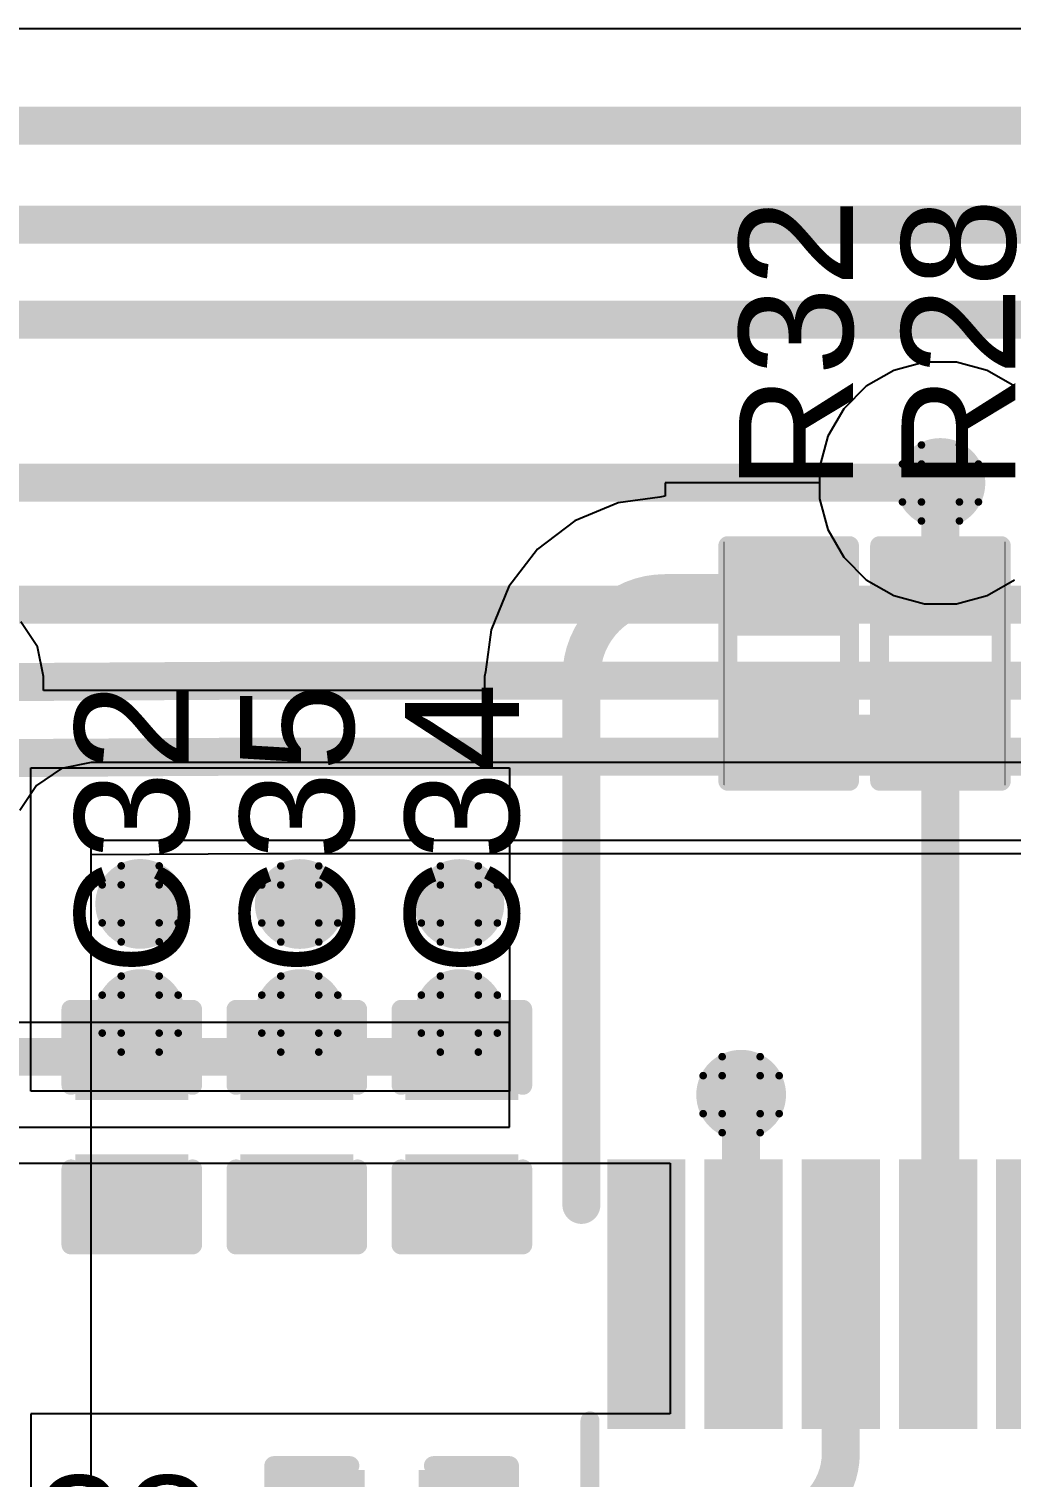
# Model space of a CAD drawing. Header units: inches. Extents: x -5 to 501, y -9 to 81.
# Drawn here: x 96.13 to 102.69, y 28.53 to 38.21 of the extents above; entities that cross this region are included whole.
import ezdxf

# ---------------------------------------------------------------- set-up
doc = ezdxf.new("R2010")
doc.units = ezdxf.units.IN
for name, color, linetype in [('Bottom Layer', 5, 'Continuous'), ('Drill Drawing', 1, 'Continuous'), ('Ground', 16, 'Continuous'), ('Power', 76, 'Continuous'), ('Top Layer', 1, 'Continuous'), ('Top Overlay', 2, 'Continuous'), ('Top Paste', 8, 'Continuous'), ('Top Solder', 216, 'Continuous'), ('Via Holes', 16, 'Continuous')]:
    doc.layers.add(name, color=color, linetype=linetype)
doc.styles.add('Arial', font='', dxfattribs={"height": 0.2})
doc.styles.get('Arial').set_extended_font_data('Arial')

msp = doc.modelspace()

# ---------------------------------------------------------------- hatches: boundary and pattern name
at = {"layer": 'Bottom Layer'}
h = msp.add_hatch(color=5, dxfattribs=at)
edge = h.paths.add_edge_path()
edge.add_arc((102.2223, 35.17899999999999), 0.2999994, 0, 360)
h = msp.add_hatch(color=5, dxfattribs=at)
edge = h.paths.add_edge_path()
edge.add_arc((96.87246563999999, 32.36513974), 0.2999994, 0, 360)
h = msp.add_hatch(color=5, dxfattribs=at)
edge = h.paths.add_edge_path()
edge.add_arc((97.93926818, 32.3644006), 0.2999994, 0, 360)
h = msp.add_hatch(color=5, dxfattribs=at)
edge = h.paths.add_edge_path()
edge.add_arc((99.00606817999999, 32.3644006), 0.2999994, 0, 360)
h = msp.add_hatch(color=5, dxfattribs=at)
edge = h.paths.add_edge_path()
edge.add_arc((96.87246563999999, 31.62853974), 0.2999994, 0, 360)
h = msp.add_hatch(color=5, dxfattribs=at)
edge = h.paths.add_edge_path()
edge.add_arc((97.93926564, 31.62853974), 0.2999994, 0, 360)
h = msp.add_hatch(color=5, dxfattribs=at)
edge = h.paths.add_edge_path()
edge.add_arc((99.00606563999999, 31.62853974), 0.2999994, 0, 360)
h = msp.add_hatch(color=5, dxfattribs=at)
edge = h.paths.add_edge_path()
edge.add_arc((100.89000142, 31.0896), 0.2999994, 0, 360)
at = {"layer": 'Ground'}
h = msp.add_hatch(color=16, dxfattribs=at)
edge = h.paths.add_edge_path()
edge.add_arc((102.2223, 35.17899999999999), 0.2999994, 0, 360)
h = msp.add_hatch(color=16, dxfattribs=at)
edge = h.paths.add_edge_path()
edge.add_arc((96.87246563999999, 32.36513974), 0.2999994, 0, 360)
h = msp.add_hatch(color=16, dxfattribs=at)
edge = h.paths.add_edge_path()
edge.add_arc((97.93926818, 32.3644006), 0.2999994, 0, 360)
h = msp.add_hatch(color=16, dxfattribs=at)
edge = h.paths.add_edge_path()
edge.add_arc((99.00606817999999, 32.3644006), 0.2999994, 0, 360)
h = msp.add_hatch(color=16, dxfattribs=at)
edge = h.paths.add_edge_path()
edge.add_arc((96.87246563999999, 31.62853974), 0.2999994, 0, 360)
h = msp.add_hatch(color=16, dxfattribs=at)
edge = h.paths.add_edge_path()
edge.add_arc((97.93926564, 31.62853974), 0.2999994, 0, 360)
h = msp.add_hatch(color=16, dxfattribs=at)
edge = h.paths.add_edge_path()
edge.add_arc((99.00606563999999, 31.62853974), 0.2999994, 0, 360)
h = msp.add_hatch(color=16, dxfattribs=at)
edge = h.paths.add_edge_path()
edge.add_arc((100.89000142, 31.0896), 0.2999994, 0, 360)
at = {"layer": 'Power'}
h = msp.add_hatch(color=76, dxfattribs=at)
edge = h.paths.add_edge_path()
edge.add_arc((102.2223, 35.17899999999999), 0.2999994, 0, 360)
h = msp.add_hatch(color=76, dxfattribs=at)
edge = h.paths.add_edge_path()
edge.add_arc((96.87246563999999, 32.36513974), 0.2999994, 0, 360)
h = msp.add_hatch(color=76, dxfattribs=at)
edge = h.paths.add_edge_path()
edge.add_arc((97.93926818, 32.3644006), 0.2999994, 0, 360)
h = msp.add_hatch(color=76, dxfattribs=at)
edge = h.paths.add_edge_path()
edge.add_arc((99.00606817999999, 32.3644006), 0.2999994, 0, 360)
h = msp.add_hatch(color=76, dxfattribs=at)
edge = h.paths.add_edge_path()
edge.add_arc((96.87246563999999, 31.62853974), 0.2999994, 0, 360)
h = msp.add_hatch(color=76, dxfattribs=at)
edge = h.paths.add_edge_path()
edge.add_arc((97.93926564, 31.62853974), 0.2999994, 0, 360)
h = msp.add_hatch(color=76, dxfattribs=at)
edge = h.paths.add_edge_path()
edge.add_arc((99.00606563999999, 31.62853974), 0.2999994, 0, 360)
h = msp.add_hatch(color=76, dxfattribs=at)
edge = h.paths.add_edge_path()
edge.add_arc((100.89000142, 31.0896), 0.2999994, 0, 360)
at = {"layer": 'Top Layer'}
h = msp.add_hatch(color=1, dxfattribs=at)
edge = h.paths.add_edge_path()
edge.add_arc((102.2223, 35.17899999999999), 0.2999994, 0, 360)
for points in [[(100.89000142, 34.671), (101.52500142, 34.671), (101.52500142, 34.2138), (100.89000142, 34.2138)], [(102.5398, 34.2138), (101.9048, 34.2138), (101.9048, 34.671), (102.5398, 34.671)], [(100.89000142, 33.7312), (101.52500142, 33.7312), (101.52500142, 33.274), (100.89000142, 33.274)], [(102.5398, 33.274), (101.9048, 33.274), (101.9048, 33.7312), (102.5398, 33.7312)], [(96.49850144, 31.5713999), (97.13350143999999, 31.5713999), (97.13350143999999, 31.1141999), (96.49850144, 31.1141999)], [(97.60210096, 31.5713999), (98.23710095999999, 31.5713999), (98.23710095999999, 31.1141999), (97.60210096, 31.1141999)], [(98.70570047999999, 31.5713999), (99.34070048, 31.5713999), (99.34070048, 31.1141999), (98.70570047999999, 31.1141999)], [(96.49850144, 30.6315999), (97.13350143999999, 30.6315999), (97.13350143999999, 30.1743999), (96.49850144, 30.1743999)], [(97.60210096, 30.6315999), (98.23710095999999, 30.6315999), (98.23710095999999, 30.1743999), (97.60210096, 30.1743999)], [(98.70570047999999, 30.6315999), (99.34070048, 30.6315999), (99.34070048, 30.1743999), (98.70570047999999, 30.1743999)], [(100.09629968, 30.55539863), (100.41629904, 30.55539863), (100.41629904, 28.95539929), (100.09629968, 28.95539929)], [(100.74630092, 30.55539863), (101.06630028, 30.55539863), (101.06630028, 28.95539929), (100.74630092, 28.95539929)], [(101.39629962, 30.55539863), (101.71629898, 30.55539863), (101.71629898, 28.95539929), (101.39629962, 28.95539929)], [(102.04630086, 30.55539863), (102.36630022, 30.55539863), (102.36630022, 28.95539929), (102.04630086, 28.95539929)]]:
    msp.add_hatch(color=1, dxfattribs=at).paths.add_polyline_path(points)
h = msp.add_hatch(color=1, dxfattribs=at)
edge = h.paths.add_edge_path()
edge.add_arc((96.87246563999999, 32.36513974), 0.2999994, 0, 360)
h = msp.add_hatch(color=1, dxfattribs=at)
edge = h.paths.add_edge_path()
edge.add_arc((97.93926818, 32.3644006), 0.2999994, 0, 360)
h = msp.add_hatch(color=1, dxfattribs=at)
edge = h.paths.add_edge_path()
edge.add_arc((99.00606817999999, 32.3644006), 0.2999994, 0, 360)
h = msp.add_hatch(color=1, dxfattribs=at)
edge = h.paths.add_edge_path()
edge.add_arc((96.87246563999999, 31.62853974), 0.2999994, 0, 360)
h = msp.add_hatch(color=1, dxfattribs=at)
edge = h.paths.add_edge_path()
edge.add_arc((97.93926564, 31.62853974), 0.2999994, 0, 360)
h = msp.add_hatch(color=1, dxfattribs=at)
edge = h.paths.add_edge_path()
edge.add_arc((99.00606563999999, 31.62853974), 0.2999994, 0, 360)
h = msp.add_hatch(color=1, dxfattribs=at)
edge = h.paths.add_edge_path()
edge.add_arc((100.89000142, 31.0896), 0.2999994, 0, 360)
at = {"layer": 'Top Paste'}
for points in [[(100.89000142, 34.671), (101.52500142, 34.671), (101.52500142, 34.2138), (100.89000142, 34.2138)], [(102.5398, 34.2138), (101.9048, 34.2138), (101.9048, 34.671), (102.5398, 34.671)], [(100.89000142, 33.7312), (101.52500142, 33.7312), (101.52500142, 33.274), (100.89000142, 33.274)], [(102.5398, 33.274), (101.9048, 33.274), (101.9048, 33.7312), (102.5398, 33.7312)], [(96.49850144, 31.5713999), (97.13350143999999, 31.5713999), (97.13350143999999, 31.1141999), (96.49850144, 31.1141999)], [(97.60210096, 31.5713999), (98.23710095999999, 31.5713999), (98.23710095999999, 31.1141999), (97.60210096, 31.1141999)], [(98.70570047999999, 31.5713999), (99.34070048, 31.5713999), (99.34070048, 31.1141999), (98.70570047999999, 31.1141999)], [(96.49850144, 30.6315999), (97.13350143999999, 30.6315999), (97.13350143999999, 30.1743999), (96.49850144, 30.1743999)], [(97.60210096, 30.6315999), (98.23710095999999, 30.6315999), (98.23710095999999, 30.1743999), (97.60210096, 30.1743999)], [(98.70570047999999, 30.6315999), (99.34070048, 30.6315999), (99.34070048, 30.1743999), (98.70570047999999, 30.1743999)], [(100.09629968, 30.55539863), (100.41629904, 30.55539863), (100.41629904, 28.95539929), (100.09629968, 28.95539929)], [(100.74630092, 30.55539863), (101.06630028, 30.55539863), (101.06630028, 28.95539929), (100.74630092, 28.95539929)], [(101.39629962, 30.55539863), (101.71629898, 30.55539863), (101.71629898, 28.95539929), (101.39629962, 28.95539929)], [(102.04630086, 30.55539863), (102.36630022, 30.55539863), (102.36630022, 28.95539929), (102.04630086, 28.95539929)]]:
    msp.add_hatch(color=8, dxfattribs=at).paths.add_polyline_path(points)
at = {"layer": 'Top Solder'}
for points in [[(100.83500026, 34.72600116), (101.58000258, 34.72600116), (101.58000258, 34.15879884), (100.83500026, 34.15879884)], [(102.59480116, 34.15879884), (101.84979884, 34.15879884), (101.84979884, 34.72600116), (102.59480116, 34.72600116)], [(100.83500026, 33.78620116), (101.58000258, 33.78620116), (101.58000258, 33.21899884), (100.83500026, 33.21899884)], [(102.59480116, 33.21899884), (101.84979884, 33.21899884), (101.84979884, 33.78620116), (102.59480116, 33.78620116)], [(96.43850155999999, 31.63139978), (97.19350132, 31.63139978), (97.19350132, 31.05420002), (96.43850155999999, 31.05420002)], [(97.54210108, 31.63139978), (98.29710083999998, 31.63139978), (98.29710083999998, 31.05420002), (97.54210108, 31.05420002)], [(98.6457006, 31.63139978), (99.40070036, 31.63139978), (99.40070036, 31.05420002), (98.6457006, 31.05420002)], [(96.43850155999999, 30.69159978), (97.19350132, 30.69159978), (97.19350132, 30.11440001999999), (96.43850155999999, 30.11440001999999)], [(97.54210108, 30.69159978), (98.29710083999998, 30.69159978), (98.29710083999998, 30.11440001999999), (97.54210108, 30.11440001999999)], [(98.6457006, 30.69159978), (99.40070036, 30.69159978), (99.40070036, 30.11440001999999), (98.6457006, 30.11440001999999)], [(99.99469968, 30.65699863), (100.51789904, 30.65699863), (100.51789904, 28.85379929), (99.99469968, 28.85379929)], [(100.64470092, 30.65699863), (101.16790028, 30.65699863), (101.16790028, 28.85379929), (100.64470092, 28.85379929)], [(101.29469962, 30.65699863), (101.81789898, 30.65699863), (101.81789898, 28.85379929), (101.29469962, 28.85379929)], [(101.94470086, 30.65699863), (102.46790022, 30.65699863), (102.46790022, 28.85379929), (101.94470086, 28.85379929)], [(102.59469956, 30.65699863), (103.11789892, 30.65699863), (103.11789892, 28.85379929), (102.59469956, 28.85379929)], [(97.79480059999999, 27.82607084), (97.79480059999999, 28.5810706), (98.37200035999999, 28.5810706), (98.37200035999999, 27.82607084)], [(98.7346006, 27.82607084), (98.7346006, 28.5810706), (99.31180036, 28.5810706), (99.31180036, 27.82607084)]]:
    msp.add_hatch(color=216, dxfattribs=at).paths.add_polyline_path(points)
at = {"layer": 'Via Holes'}
h = msp.add_hatch(color=7, dxfattribs=at)
edge = h.paths.add_edge_path()
edge.add_arc((102.2223, 35.17899999999999), 0.1499997, 0, 360)
h = msp.add_hatch(color=7, dxfattribs=at)
edge = h.paths.add_edge_path()
edge.add_arc((96.87246563999999, 32.36513974), 0.1499997, 0, 360)
h = msp.add_hatch(color=7, dxfattribs=at)
edge = h.paths.add_edge_path()
edge.add_arc((97.93926818, 32.3644006), 0.1499997, 0, 360)
h = msp.add_hatch(color=7, dxfattribs=at)
edge = h.paths.add_edge_path()
edge.add_arc((99.00606817999999, 32.3644006), 0.1499997, 0, 360)
h = msp.add_hatch(color=7, dxfattribs=at)
edge = h.paths.add_edge_path()
edge.add_arc((96.87246563999999, 31.62853974), 0.1499997, 0, 360)
h = msp.add_hatch(color=7, dxfattribs=at)
edge = h.paths.add_edge_path()
edge.add_arc((97.93926564, 31.62853974), 0.1499997, 0, 360)
h = msp.add_hatch(color=7, dxfattribs=at)
edge = h.paths.add_edge_path()
edge.add_arc((99.00606563999999, 31.62853974), 0.1499997, 0, 360)
h = msp.add_hatch(color=7, dxfattribs=at)
edge = h.paths.add_edge_path()
edge.add_arc((100.89000142, 31.0896), 0.1499997, 0, 360)

# ---------------------------------------------------------------- linework, layer by layer
at = {"layer": 'Bottom Layer'}
for p, q in [((105.70280358, 38.21404092), (73.18810355999999, 38.21404092)), ((96.5454, 32.69568518), (97.71610378, 32.70275908)), ((96.5454, 23.6353223), (96.5454, 32.69568518)), ((97.71610378, 32.70275908), (103.84989644, 32.70275908))]:
    msp.add_line(p, q, dxfattribs=at)
at = {"layer": 'Bottom Layer', "const_width": 0.254}
for points in [[(73.18810355999999, 37.5666), (106.1974, 37.5666)], [(73.67070355999999, 36.9062), (104.51698934, 36.9062)], [(73.8739061, 36.27119999999999), (103.12239218, 36.27119999999999)], [(74.16569622, 35.18088213999999), (102.18142632, 35.18088213999999)], [(102.22220602, 35.17910668), (102.22220856, 35.17910668)], [(102.22220856, 35.17910414), (102.22220856, 35.17910668)], [(91.82713156, 34.3662), (103.03876776, 34.3662)], [(93.9212244, 33.8352892), (97.71072914, 33.85818983999999)], [(97.71379999999999, 33.8582), (103.84989644, 33.8582)], [(94.62311021999999, 33.33152084), (97.71219218, 33.3501873)], [(97.71219218, 33.3501873), (97.71219218, 33.35018984)], [(97.7143207, 33.35019999999999), (103.84989644, 33.35019999999999)]]:
    msp.add_lwpolyline(points, dxfattribs=at)
at = {"layer": 'Bottom Layer', "const_width": 0.127}
for points in [[(102.11792632, 35.18088213999999, 1), (102.24492632, 35.18088213999999, 1)], [(102.11792632, 35.18088213999999, 1), (102.24492632, 35.18088213999999, 1)], [(102.15870602, 35.17910922, 1), (102.28570602, 35.17910922, 1)], [(102.15870602, 35.17910668, 1), (102.28570602, 35.17910668, 1)], [(102.15870856, 35.17910668, 1), (102.28570856, 35.17910668, 1)], [(102.15870856, 35.17910668, 1), (102.28570856, 35.17910668, 1)], [(102.15870856, 35.17910414, 1), (102.28570856, 35.17910414, 1)], [(97.64722914, 33.85818983999999, 1), (97.77422914, 33.85818983999999, 1)], [(97.64722914, 33.85818983999999, 1), (97.77422914, 33.85818983999999, 1)], [(97.6503, 33.8582, 1), (97.7773, 33.8582, 1)], [(97.6503, 33.8582, 1), (97.7773, 33.8582, 1)], [(97.64869218, 33.35018984, 1), (97.77569218, 33.35018984, 1)], [(97.64869218, 33.35018984, 1), (97.77569218, 33.35018984, 1)], [(97.64869218, 33.3501873, 1), (97.77569218, 33.3501873, 1)], [(97.64869218, 33.3501873, 1), (97.77569218, 33.3501873, 1)], [(97.65082069999998, 33.35019999999999, 1), (97.77782069999999, 33.35019999999999, 1)], [(97.65082069999998, 33.35019999999999, 1), (97.77782069999999, 33.35019999999999, 1)]]:
    msp.add_lwpolyline(points, format="xyb", close=True, dxfattribs=at)
at = {"layer": 'Bottom Layer', "const_width": 0.254}
for points in [[(102.18142632, 35.18088213999999, -0.0217268103871709), (102.22220602, 35.17910922)], [(97.71072914, 33.85818983999999, -0.0015112629673894), (97.71379999999999, 33.8582)], [(97.7143207, 33.35019999999999, -0.0010475082741665), (97.71219218, 33.35018984)]]:
    msp.add_lwpolyline(points, format="xyb", dxfattribs=at)
at = {"layer": 'Drill Drawing', "const_width": 0.0508}
for points in [[(102.0953, 35.306), (102.0953, 35.433)], [(102.0953, 35.433), (102.3493, 35.433)], [(102.3493, 35.306), (102.3493, 35.433)], [(101.9683, 35.05199999999999), (101.9683, 35.306)], [(101.9683, 35.306), (102.0953, 35.306)], [(102.3493, 35.306), (102.4763, 35.306)], [(102.4763, 35.05199999999999), (102.4763, 35.306)], [(101.9683, 35.05199999999999), (102.0953, 35.05199999999999)], [(102.0953, 34.925), (102.0953, 35.05199999999999)], [(102.3493, 35.05199999999999), (102.4763, 35.05199999999999)], [(102.3493, 34.925), (102.3493, 35.05199999999999)], [(102.0953, 34.925), (102.3493, 34.925)], [(96.74546563999999, 32.49213974), (96.74546563999999, 32.61913973999999)], [(96.74546563999999, 32.61913973999999), (96.99946564, 32.61913973999999)], [(96.99946564, 32.49213974), (96.99946564, 32.61913973999999)], [(97.81226818, 32.4914006), (97.81226818, 32.6184006)], [(97.81226818, 32.6184006), (98.06626818, 32.6184006)], [(98.06626818, 32.4914006), (98.06626818, 32.6184006)], [(98.87906817999999, 32.4914006), (98.87906817999999, 32.6184006)], [(98.87906817999999, 32.6184006), (99.13306818, 32.6184006)], [(99.13306818, 32.4914006), (99.13306818, 32.6184006)], [(96.61846564, 32.23813974), (96.61846564, 32.49213974)], [(96.61846564, 32.49213974), (96.74546563999999, 32.49213974)], [(96.99946564, 32.49213974), (97.12646563999999, 32.49213974)], [(97.12646563999999, 32.23813974), (97.12646563999999, 32.49213974)], [(97.68526818, 32.23740059999999), (97.68526818, 32.4914006)], [(97.68526818, 32.4914006), (97.81226818, 32.4914006)], [(98.06626818, 32.4914006), (98.19326817999999, 32.4914006)], [(98.19326817999999, 32.23740059999999), (98.19326817999999, 32.4914006)], [(98.75206818, 32.23740059999999), (98.75206818, 32.4914006)], [(98.75206818, 32.4914006), (98.87906817999999, 32.4914006)], [(99.13306818, 32.4914006), (99.26006817999999, 32.4914006)], [(99.26006817999999, 32.23740059999999), (99.26006817999999, 32.4914006)], [(96.61846564, 32.23813974), (96.74546563999999, 32.23813974)], [(96.74546563999999, 32.11113974), (96.74546563999999, 32.23813974)], [(96.99946564, 32.23813974), (97.12646563999999, 32.23813974)], [(96.99946564, 32.11113974), (96.99946564, 32.23813974)], [(97.68526818, 32.23740059999999), (97.81226818, 32.23740059999999)], [(97.81226818, 32.1104006), (97.81226818, 32.23740059999999)], [(98.06626818, 32.23740059999999), (98.19326817999999, 32.23740059999999)], [(98.06626818, 32.1104006), (98.06626818, 32.23740059999999)], [(98.75206818, 32.23740059999999), (98.87906817999999, 32.23740059999999)], [(98.87906817999999, 32.1104006), (98.87906817999999, 32.23740059999999)], [(99.13306818, 32.23740059999999), (99.26006817999999, 32.23740059999999)], [(99.13306818, 32.1104006), (99.13306818, 32.23740059999999)], [(96.74546563999999, 32.11113974), (96.99946564, 32.11113974)], [(97.81226818, 32.1104006), (98.06626818, 32.1104006)], [(98.87906817999999, 32.1104006), (99.13306818, 32.1104006)], [(96.74546563999999, 31.75553974), (96.74546563999999, 31.88253974)], [(96.74546563999999, 31.88253974), (96.99946564, 31.88253974)], [(96.99946564, 31.75553974), (96.99946564, 31.88253974)], [(97.81226563999999, 31.75553974), (97.81226563999999, 31.88253974)], [(97.81226563999999, 31.88253974), (98.06626564, 31.88253974)], [(98.06626564, 31.75553974), (98.06626564, 31.88253974)], [(98.87906564, 31.75553974), (98.87906564, 31.88253974)], [(98.87906564, 31.88253974), (99.13306564, 31.88253974)], [(99.13306564, 31.75553974), (99.13306564, 31.88253974)], [(96.61846564, 31.50153974), (96.61846564, 31.75553974)], [(96.61846564, 31.75553974), (96.74546563999999, 31.75553974)], [(96.99946564, 31.75553974), (97.12646563999999, 31.75553974)], [(97.12646563999999, 31.50153974), (97.12646563999999, 31.75553974)], [(97.68526564, 31.50153974), (97.68526564, 31.75553974)], [(97.68526564, 31.75553974), (97.81226563999999, 31.75553974)], [(98.06626564, 31.75553974), (98.19326563999999, 31.75553974)], [(98.19326563999999, 31.50153974), (98.19326563999999, 31.75553974)], [(98.75206563999998, 31.50153974), (98.75206563999998, 31.75553974)], [(98.75206563999998, 31.75553974), (98.87906564, 31.75553974)], [(99.13306564, 31.75553974), (99.26006564, 31.75553974)], [(99.26006564, 31.50153974), (99.26006564, 31.75553974)], [(96.61846564, 31.50153974), (96.74546563999999, 31.50153974)], [(96.74546563999999, 31.37453974), (96.74546563999999, 31.50153974)], [(96.99946564, 31.50153974), (97.12646563999999, 31.50153974)], [(96.99946564, 31.37453974), (96.99946564, 31.50153974)], [(97.68526564, 31.50153974), (97.81226563999999, 31.50153974)], [(97.81226563999999, 31.37453974), (97.81226563999999, 31.50153974)], [(98.06626564, 31.50153974), (98.19326563999999, 31.50153974)], [(98.06626564, 31.37453974), (98.06626564, 31.50153974)], [(98.75206563999998, 31.50153974), (98.87906564, 31.50153974)], [(98.87906564, 31.37453974), (98.87906564, 31.50153974)], [(99.13306564, 31.50153974), (99.26006564, 31.50153974)], [(99.13306564, 31.37453974), (99.13306564, 31.50153974)], [(96.74546563999999, 31.37453974), (96.99946564, 31.37453974)], [(97.81226563999999, 31.37453974), (98.06626564, 31.37453974)], [(98.87906564, 31.37453974), (99.13306564, 31.37453974)], [(100.76300142, 31.2166), (100.76300142, 31.3436)], [(100.76300142, 31.3436), (101.01700142, 31.3436)], [(101.01700142, 31.2166), (101.01700142, 31.3436)], [(100.63600142, 30.9626), (100.63600142, 31.2166)], [(100.63600142, 31.2166), (100.76300142, 31.2166)], [(101.01700142, 31.2166), (101.14400142, 31.2166)], [(101.14400142, 30.9626), (101.14400142, 31.2166)], [(100.63600142, 30.9626), (100.76300142, 30.9626)], [(100.76300142, 30.8356), (100.76300142, 30.9626)], [(101.01700142, 30.9626), (101.14400142, 30.9626)], [(101.01700142, 30.8356), (101.01700142, 30.9626)], [(100.76300142, 30.8356), (101.01700142, 30.8356)]]:
    msp.add_lwpolyline(points, dxfattribs=at)
at = {"layer": 'Drill Drawing', "const_width": 0.0254}
for points in [[(102.0826, 35.433, 1), (102.108, 35.433, 1)], [(102.0826, 35.433, 1), (102.108, 35.433, 1)], [(102.3366, 35.433, 1), (102.362, 35.433, 1)], [(102.3366, 35.433, 1), (102.362, 35.433, 1)], [(101.9556, 35.306, 1), (101.981, 35.306, 1)], [(101.9556, 35.306, 1), (101.981, 35.306, 1)], [(102.0826, 35.306, 1), (102.108, 35.306, 1)], [(102.0826, 35.306, 1), (102.108, 35.306, 1)], [(102.3366, 35.306, 1), (102.362, 35.306, 1)], [(102.3366, 35.306, 1), (102.362, 35.306, 1)], [(102.4636, 35.306, 1), (102.489, 35.306, 1)], [(102.4636, 35.306, 1), (102.489, 35.306, 1)], [(101.9556, 35.05199999999999, 1), (101.981, 35.05199999999999, 1)], [(101.9556, 35.05199999999999, 1), (101.981, 35.05199999999999, 1)], [(102.0826, 35.05199999999999, 1), (102.108, 35.05199999999999, 1)], [(102.0826, 35.05199999999999, 1), (102.108, 35.05199999999999, 1)], [(102.3366, 35.05199999999999, 1), (102.362, 35.05199999999999, 1)], [(102.3366, 35.05199999999999, 1), (102.362, 35.05199999999999, 1)], [(102.4636, 35.05199999999999, 1), (102.489, 35.05199999999999, 1)], [(102.4636, 35.05199999999999, 1), (102.489, 35.05199999999999, 1)], [(102.0826, 34.925, 1), (102.108, 34.925, 1)], [(102.0826, 34.925, 1), (102.108, 34.925, 1)], [(102.3366, 34.925, 1), (102.362, 34.925, 1)], [(102.3366, 34.925, 1), (102.362, 34.925, 1)], [(96.73276564, 32.61913973999999, 1), (96.75816563999999, 32.61913973999999, 1)], [(96.73276564, 32.61913973999999, 1), (96.75816563999999, 32.61913973999999, 1)], [(96.98676564, 32.61913973999999, 1), (97.01216563999999, 32.61913973999999, 1)], [(96.98676564, 32.61913973999999, 1), (97.01216563999999, 32.61913973999999, 1)], [(97.79956818, 32.6184006, 1), (97.82496817999998, 32.6184006, 1)], [(97.79956818, 32.6184006, 1), (97.82496817999998, 32.6184006, 1)], [(98.05356818, 32.6184006, 1), (98.07896818, 32.6184006, 1)], [(98.05356818, 32.6184006, 1), (98.07896818, 32.6184006, 1)], [(98.86636818, 32.6184006, 1), (98.89176818, 32.6184006, 1)], [(98.86636818, 32.6184006, 1), (98.89176818, 32.6184006, 1)], [(99.12036818, 32.6184006, 1), (99.14576817999999, 32.6184006, 1)], [(99.12036818, 32.6184006, 1), (99.14576817999999, 32.6184006, 1)], [(96.60576564, 32.49213974, 1), (96.63116563999999, 32.49213974, 1)], [(96.60576564, 32.49213974, 1), (96.63116563999999, 32.49213974, 1)], [(96.73276564, 32.49213974, 1), (96.75816563999999, 32.49213974, 1)], [(96.73276564, 32.49213974, 1), (96.75816563999999, 32.49213974, 1)], [(96.98676564, 32.49213974, 1), (97.01216563999999, 32.49213974, 1)], [(96.98676564, 32.49213974, 1), (97.01216563999999, 32.49213974, 1)], [(97.11376564, 32.49213974, 1), (97.13916563999999, 32.49213974, 1)], [(97.11376564, 32.49213974, 1), (97.13916563999999, 32.49213974, 1)], [(97.67256818, 32.4914006, 1), (97.69796817999999, 32.4914006, 1)], [(97.67256818, 32.4914006, 1), (97.69796817999999, 32.4914006, 1)], [(97.79956818, 32.4914006, 1), (97.82496817999998, 32.4914006, 1)], [(97.79956818, 32.4914006, 1), (97.82496817999998, 32.4914006, 1)], [(98.05356818, 32.4914006, 1), (98.07896818, 32.4914006, 1)], [(98.05356818, 32.4914006, 1), (98.07896818, 32.4914006, 1)], [(98.18056818, 32.4914006, 1), (98.20596818, 32.4914006, 1)], [(98.18056818, 32.4914006, 1), (98.20596818, 32.4914006, 1)], [(98.73936817999999, 32.4914006, 1), (98.76476817999999, 32.4914006, 1)], [(98.73936817999999, 32.4914006, 1), (98.76476817999999, 32.4914006, 1)], [(98.86636818, 32.4914006, 1), (98.89176818, 32.4914006, 1)], [(98.86636818, 32.4914006, 1), (98.89176818, 32.4914006, 1)], [(99.12036818, 32.4914006, 1), (99.14576817999999, 32.4914006, 1)], [(99.12036818, 32.4914006, 1), (99.14576817999999, 32.4914006, 1)], [(99.24736818, 32.4914006, 1), (99.27276817999999, 32.4914006, 1)], [(99.24736818, 32.4914006, 1), (99.27276817999999, 32.4914006, 1)], [(96.60576564, 32.23813974, 1), (96.63116563999999, 32.23813974, 1)], [(96.60576564, 32.23813974, 1), (96.63116563999999, 32.23813974, 1)], [(96.73276564, 32.23813974, 1), (96.75816563999999, 32.23813974, 1)], [(96.73276564, 32.23813974, 1), (96.75816563999999, 32.23813974, 1)], [(96.98676564, 32.23813974, 1), (97.01216563999999, 32.23813974, 1)], [(96.98676564, 32.23813974, 1), (97.01216563999999, 32.23813974, 1)], [(97.11376564, 32.23813974, 1), (97.13916563999999, 32.23813974, 1)], [(97.11376564, 32.23813974, 1), (97.13916563999999, 32.23813974, 1)], [(97.67256818, 32.23740059999999, 1), (97.69796817999999, 32.23740059999999, 1)], [(97.67256818, 32.23740059999999, 1), (97.69796817999999, 32.23740059999999, 1)], [(97.79956818, 32.23740059999999, 1), (97.82496817999998, 32.23740059999999, 1)], [(97.79956818, 32.23740059999999, 1), (97.82496817999998, 32.23740059999999, 1)], [(98.05356818, 32.23740059999999, 1), (98.07896818, 32.23740059999999, 1)], [(98.05356818, 32.23740059999999, 1), (98.07896818, 32.23740059999999, 1)], [(98.18056818, 32.23740059999999, 1), (98.20596818, 32.23740059999999, 1)], [(98.18056818, 32.23740059999999, 1), (98.20596818, 32.23740059999999, 1)], [(98.73936817999999, 32.23740059999999, 1), (98.76476817999999, 32.23740059999999, 1)], [(98.73936817999999, 32.23740059999999, 1), (98.76476817999999, 32.23740059999999, 1)], [(98.86636818, 32.23740059999999, 1), (98.89176818, 32.23740059999999, 1)], [(98.86636818, 32.23740059999999, 1), (98.89176818, 32.23740059999999, 1)], [(99.12036818, 32.23740059999999, 1), (99.14576817999999, 32.23740059999999, 1)], [(99.12036818, 32.23740059999999, 1), (99.14576817999999, 32.23740059999999, 1)], [(99.24736818, 32.23740059999999, 1), (99.27276817999999, 32.23740059999999, 1)], [(99.24736818, 32.23740059999999, 1), (99.27276817999999, 32.23740059999999, 1)], [(96.73276564, 32.11113974, 1), (96.75816563999999, 32.11113974, 1)], [(96.73276564, 32.11113974, 1), (96.75816563999999, 32.11113974, 1)], [(96.98676564, 32.11113974, 1), (97.01216563999999, 32.11113974, 1)], [(96.98676564, 32.11113974, 1), (97.01216563999999, 32.11113974, 1)], [(97.79956818, 32.1104006, 1), (97.82496817999998, 32.1104006, 1)], [(97.79956818, 32.1104006, 1), (97.82496817999998, 32.1104006, 1)], [(98.05356818, 32.1104006, 1), (98.07896818, 32.1104006, 1)], [(98.05356818, 32.1104006, 1), (98.07896818, 32.1104006, 1)], [(98.86636818, 32.1104006, 1), (98.89176818, 32.1104006, 1)], [(98.86636818, 32.1104006, 1), (98.89176818, 32.1104006, 1)], [(99.12036818, 32.1104006, 1), (99.14576817999999, 32.1104006, 1)], [(99.12036818, 32.1104006, 1), (99.14576817999999, 32.1104006, 1)], [(96.73276564, 31.88253974, 1), (96.75816563999999, 31.88253974, 1)], [(96.73276564, 31.88253974, 1), (96.75816563999999, 31.88253974, 1)], [(96.98676564, 31.88253974, 1), (97.01216563999999, 31.88253974, 1)], [(96.98676564, 31.88253974, 1), (97.01216563999999, 31.88253974, 1)], [(97.79956564, 31.88253974, 1), (97.82496564, 31.88253974, 1)], [(97.79956564, 31.88253974, 1), (97.82496564, 31.88253974, 1)], [(98.05356563999999, 31.88253974, 1), (98.07896563999999, 31.88253974, 1)], [(98.05356563999999, 31.88253974, 1), (98.07896563999999, 31.88253974, 1)], [(98.86636564, 31.88253974, 1), (98.89176563999999, 31.88253974, 1)], [(98.86636564, 31.88253974, 1), (98.89176563999999, 31.88253974, 1)], [(99.12036564, 31.88253974, 1), (99.14576564, 31.88253974, 1)], [(99.12036564, 31.88253974, 1), (99.14576564, 31.88253974, 1)], [(96.60576564, 31.75553974, 1), (96.63116563999999, 31.75553974, 1)], [(96.60576564, 31.75553974, 1), (96.63116563999999, 31.75553974, 1)], [(96.73276564, 31.75553974, 1), (96.75816563999999, 31.75553974, 1)], [(96.73276564, 31.75553974, 1), (96.75816563999999, 31.75553974, 1)], [(96.98676564, 31.75553974, 1), (97.01216563999999, 31.75553974, 1)], [(96.98676564, 31.75553974, 1), (97.01216563999999, 31.75553974, 1)], [(97.11376564, 31.75553974, 1), (97.13916563999999, 31.75553974, 1)], [(97.11376564, 31.75553974, 1), (97.13916563999999, 31.75553974, 1)], [(97.67256563999999, 31.75553974, 1), (97.69796563999999, 31.75553974, 1)], [(97.67256563999999, 31.75553974, 1), (97.69796563999999, 31.75553974, 1)], [(97.79956564, 31.75553974, 1), (97.82496564, 31.75553974, 1)], [(97.79956564, 31.75553974, 1), (97.82496564, 31.75553974, 1)], [(98.05356563999999, 31.75553974, 1), (98.07896563999999, 31.75553974, 1)], [(98.05356563999999, 31.75553974, 1), (98.07896563999999, 31.75553974, 1)], [(98.18056563999998, 31.75553974, 1), (98.20596564, 31.75553974, 1)], [(98.18056563999998, 31.75553974, 1), (98.20596564, 31.75553974, 1)], [(98.73936564, 31.75553974, 1), (98.76476564, 31.75553974, 1)], [(98.73936564, 31.75553974, 1), (98.76476564, 31.75553974, 1)], [(98.86636564, 31.75553974, 1), (98.89176563999999, 31.75553974, 1)], [(98.86636564, 31.75553974, 1), (98.89176563999999, 31.75553974, 1)], [(99.12036564, 31.75553974, 1), (99.14576564, 31.75553974, 1)], [(99.12036564, 31.75553974, 1), (99.14576564, 31.75553974, 1)], [(99.24736564, 31.75553974, 1), (99.27276563999999, 31.75553974, 1)], [(99.24736564, 31.75553974, 1), (99.27276563999999, 31.75553974, 1)], [(96.60576564, 31.50153974, 1), (96.63116563999999, 31.50153974, 1)], [(96.60576564, 31.50153974, 1), (96.63116563999999, 31.50153974, 1)], [(96.73276564, 31.50153974, 1), (96.75816563999999, 31.50153974, 1)], [(96.73276564, 31.50153974, 1), (96.75816563999999, 31.50153974, 1)], [(96.98676564, 31.50153974, 1), (97.01216563999999, 31.50153974, 1)], [(96.98676564, 31.50153974, 1), (97.01216563999999, 31.50153974, 1)], [(97.11376564, 31.50153974, 1), (97.13916563999999, 31.50153974, 1)], [(97.11376564, 31.50153974, 1), (97.13916563999999, 31.50153974, 1)], [(97.67256563999999, 31.50153974, 1), (97.69796563999999, 31.50153974, 1)], [(97.67256563999999, 31.50153974, 1), (97.69796563999999, 31.50153974, 1)], [(97.79956564, 31.50153974, 1), (97.82496564, 31.50153974, 1)], [(97.79956564, 31.50153974, 1), (97.82496564, 31.50153974, 1)], [(98.05356563999999, 31.50153974, 1), (98.07896563999999, 31.50153974, 1)], [(98.05356563999999, 31.50153974, 1), (98.07896563999999, 31.50153974, 1)], [(98.18056563999998, 31.50153974, 1), (98.20596564, 31.50153974, 1)], [(98.18056563999998, 31.50153974, 1), (98.20596564, 31.50153974, 1)], [(98.73936564, 31.50153974, 1), (98.76476564, 31.50153974, 1)], [(98.73936564, 31.50153974, 1), (98.76476564, 31.50153974, 1)], [(98.86636564, 31.50153974, 1), (98.89176563999999, 31.50153974, 1)], [(98.86636564, 31.50153974, 1), (98.89176563999999, 31.50153974, 1)], [(99.12036564, 31.50153974, 1), (99.14576564, 31.50153974, 1)], [(99.12036564, 31.50153974, 1), (99.14576564, 31.50153974, 1)], [(99.24736564, 31.50153974, 1), (99.27276563999999, 31.50153974, 1)], [(99.24736564, 31.50153974, 1), (99.27276563999999, 31.50153974, 1)], [(96.73276564, 31.37453974, 1), (96.75816563999999, 31.37453974, 1)], [(96.73276564, 31.37453974, 1), (96.75816563999999, 31.37453974, 1)], [(96.98676564, 31.37453974, 1), (97.01216563999999, 31.37453974, 1)], [(96.98676564, 31.37453974, 1), (97.01216563999999, 31.37453974, 1)], [(97.79956564, 31.37453974, 1), (97.82496564, 31.37453974, 1)], [(97.79956564, 31.37453974, 1), (97.82496564, 31.37453974, 1)], [(98.05356563999999, 31.37453974, 1), (98.07896563999999, 31.37453974, 1)], [(98.05356563999999, 31.37453974, 1), (98.07896563999999, 31.37453974, 1)], [(98.86636564, 31.37453974, 1), (98.89176563999999, 31.37453974, 1)], [(98.86636564, 31.37453974, 1), (98.89176563999999, 31.37453974, 1)], [(99.12036564, 31.37453974, 1), (99.14576564, 31.37453974, 1)], [(99.12036564, 31.37453974, 1), (99.14576564, 31.37453974, 1)], [(100.75030142, 31.3436, 1), (100.77570142, 31.3436, 1)], [(100.75030142, 31.3436, 1), (100.77570142, 31.3436, 1)], [(101.00430142, 31.3436, 1), (101.02970142, 31.3436, 1)], [(101.00430142, 31.3436, 1), (101.02970142, 31.3436, 1)], [(100.62330142, 31.2166, 1), (100.64870142, 31.2166, 1)], [(100.62330142, 31.2166, 1), (100.64870142, 31.2166, 1)], [(100.75030142, 31.2166, 1), (100.77570142, 31.2166, 1)], [(100.75030142, 31.2166, 1), (100.77570142, 31.2166, 1)], [(101.00430142, 31.2166, 1), (101.02970142, 31.2166, 1)], [(101.00430142, 31.2166, 1), (101.02970142, 31.2166, 1)], [(101.13130142, 31.2166, 1), (101.15670142, 31.2166, 1)], [(101.13130142, 31.2166, 1), (101.15670142, 31.2166, 1)], [(100.62330142, 30.9626, 1), (100.64870142, 30.9626, 1)], [(100.62330142, 30.9626, 1), (100.64870142, 30.9626, 1)], [(100.75030142, 30.9626, 1), (100.77570142, 30.9626, 1)], [(100.75030142, 30.9626, 1), (100.77570142, 30.9626, 1)], [(101.00430142, 30.9626, 1), (101.02970142, 30.9626, 1)], [(101.00430142, 30.9626, 1), (101.02970142, 30.9626, 1)], [(101.13130142, 30.9626, 1), (101.15670142, 30.9626, 1)], [(101.13130142, 30.9626, 1), (101.15670142, 30.9626, 1)], [(100.75030142, 30.8356, 1), (100.77570142, 30.8356, 1)], [(100.75030142, 30.8356, 1), (100.77570142, 30.8356, 1)], [(101.00430142, 30.8356, 1), (101.02970142, 30.8356, 1)], [(101.00430142, 30.8356, 1), (101.02970142, 30.8356, 1)]]:
    msp.add_lwpolyline(points, format="xyb", close=True, dxfattribs=at)
at = {"layer": 'Ground'}
for p, q in [((101.91042356, 35.93193474), (101.72617704, 35.82555954)), ((102.1159248, 35.9869994), (101.91042356, 35.93193474)), ((102.3286752, 35.9869994), (102.1159248, 35.9869994)), ((102.53417644, 35.93193474), (102.3286752, 35.9869994)), ((102.71842296, 35.82555954), (102.53417644, 35.93193474)), ((101.72617704, 35.82555954), (101.57574046, 35.67512296)), ((101.57574046, 35.67512296), (101.46936526, 35.49087643999999)), ((101.46936526, 35.49087643999999), (101.4143006, 35.2853752)), ((101.4143006, 35.2853752), (101.4143006, 35.07262479999999)), ((101.4143006, 35.07262479999999), (101.46936526, 34.86712356)), ((101.46936526, 34.86712356), (101.57574046, 34.68287703999999)), ((101.57574046, 34.68287703999999), (101.72617704, 34.53244046)), ((101.72617704, 34.53244046), (101.91042356, 34.42606526)), ((102.53417644, 34.42606526), (102.71842296, 34.53244046)), ((101.91042356, 34.42606526), (102.1159248, 34.3710006)), ((102.1159248, 34.3710006), (102.3286752, 34.3710006)), ((102.3286752, 34.3710006), (102.53417644, 34.42606526)), ((96.5454, 33.30935172), (96.34718855999999, 33.26992584)), ((108.4326, 33.30935172), (96.5454, 33.30935172)), ((96.34718855999999, 33.26992584), (96.17915231999999, 33.15764768)), ((96.17915231999999, 33.15764768), (96.06687416, 32.98961144)), ((96.5454, 23.6353223), (96.5454, 32.7914)), ((96.5454, 32.7914), (108.4326, 32.7914))]:
    msp.add_line(p, q, dxfattribs=at)
at = {"layer": 'Power'}
for p, q in [((101.91042356, 35.93193474), (101.72617704, 35.82555954)), ((102.1159248, 35.9869994), (101.91042356, 35.93193474)), ((102.3286752, 35.9869994), (102.1159248, 35.9869994)), ((102.53417644, 35.93193474), (102.3286752, 35.9869994)), ((102.71842296, 35.82555954), (102.53417644, 35.93193474)), ((101.72617704, 35.82555954), (101.57574046, 35.67512296)), ((101.57574046, 35.67512296), (101.46936526, 35.49087643999999)), ((101.46936526, 35.49087643999999), (101.4143006, 35.2853752)), ((101.4143006, 35.2853752), (101.4143006, 35.07262479999999)), ((101.4143006, 35.07262479999999), (101.46936526, 34.86712356)), ((101.46936526, 34.86712356), (101.57574046, 34.68287703999999)), ((101.57574046, 34.68287703999999), (101.72617704, 34.53244046)), ((101.72617704, 34.53244046), (101.91042356, 34.42606526)), ((102.53417644, 34.42606526), (102.71842296, 34.53244046)), ((101.91042356, 34.42606526), (102.1159248, 34.3710006)), ((102.1159248, 34.3710006), (102.3286752, 34.3710006)), ((102.3286752, 34.3710006), (102.53417644, 34.42606526)), ((96.5454, 33.30935172), (96.34718855999999, 33.26992584)), ((108.4326, 33.30935172), (96.5454, 33.30935172)), ((96.34718855999999, 33.26992584), (96.17915231999999, 33.15764768)), ((96.17915231999999, 33.15764768), (96.06687416, 32.98961144)), ((96.5454, 23.6353223), (96.5454, 32.7914)), ((96.5454, 32.7914), (108.4326, 32.7914))]:
    msp.add_line(p, q, dxfattribs=at)
at = {"layer": 'Top Layer'}
for p, q in [((101.91042356, 35.93193474), (101.72617704, 35.82555954)), ((102.1159248, 35.9869994), (101.91042356, 35.93193474)), ((102.3286752, 35.9869994), (102.1159248, 35.9869994)), ((102.53417644, 35.93193474), (102.3286752, 35.9869994)), ((102.71842296, 35.82555954), (102.53417644, 35.93193474)), ((101.72617704, 35.82555954), (101.57574046, 35.67512296)), ((101.57574046, 35.67512296), (101.46936526, 35.49087643999999)), ((101.46936526, 35.49087643999999), (101.4143006, 35.2853752)), ((101.4143006, 35.2853752), (101.4143006, 35.17899999999999)), ((101.4143006, 35.17899999999999), (100.38200142, 35.17899999999999)), ((100.38200142, 35.17899999999999), (100.38200142, 35.08984092)), ((100.06811076, 35.04670917999999), (99.77804784, 34.9265621)), ((100.34740154, 35.08347822), (100.06811076, 35.04670917999999)), ((100.37938776, 35.08984092), (100.34740154, 35.08347822)), ((100.38200142, 35.08984092), (100.37938776, 35.08984092)), ((99.77804784, 34.9265621), (99.52896528, 34.73543472)), ((99.52896528, 34.73543472), (99.3378379, 34.48635216)), ((99.3378379, 34.48635216), (99.21769081999999, 34.19628924)), ((96.18572583999999, 34.08322368), (96.07344768, 34.25125992)), ((99.21769081999999, 34.19628924), (99.18092178, 33.91699845999999)), ((96.22515171999999, 33.88501223999999), (96.18572583999999, 34.08322368)), ((96.22515171999999, 33.79195171999999), (96.22515171999999, 33.88501223999999)), ((99.18092178, 33.91699845999999), (99.17455908, 33.88501223999999)), ((99.17455908, 33.88501223999999), (99.17455908, 33.79195171999999)), ((99.17455908, 33.79195171999999), (96.22515171999999, 33.79195171999999)), ((96.1414003, 31.1141999), (96.1414003, 33.274)), ((96.1414003, 33.274), (99.34070048, 33.274)), ((99.34070048, 33.274), (99.34070048, 31.1141999)), ((99.34070048, 31.5713999), (94.52069996, 31.5713999)), ((99.34070048, 30.8728999), (99.34070048, 31.5713999)), ((99.34070048, 31.1141999), (96.1414003, 31.1141999)), ((93.92070116, 30.8728999), (99.34070048, 30.8728999)), ((99.34070048, 30.8728999), (99.34070048, 30.8728999)), ((93.92070116, 30.6315999), (100.41629904, 30.6315999)), ((100.41629904, 30.6315999), (100.41629904, 28.95539802)), ((100.41629904, 28.95539802), (96.1414003, 28.95539802)), ((96.1414003, 28.95539802), (96.1414003, 25.2915039))]:
    msp.add_line(p, q, dxfattribs=at)
at = {"layer": 'Top Layer', "const_width": 0.254}
for points in [[(102.2223, 34.4424), (102.2223, 35.17899999999999)], [(100.37938776, 34.4424), (101.20750142, 34.4424)], [(99.822, 30.353), (99.822, 33.88501223999999)], [(101.20750142, 33.50259999999999), (102.2223, 33.50259999999999)], [(102.2223, 29.75539896), (102.2223, 33.50259999999999)], [(94.38645079999999, 31.3427999), (99.02320048, 31.3427999)], [(100.89000142, 29.75539896), (100.89000142, 31.2166)], [(100.89000142, 29.75539896), (100.9063006, 29.75539896)], [(101.5562993, 28.69356974), (101.5562993, 29.75539896)], [(102.20630054, 29.75539896), (102.2223, 29.75539896)]]:
    msp.add_lwpolyline(points, dxfattribs=at)
at = {"layer": 'Top Layer', "const_width": 0.127}
for points in [[(102.1588, 35.17899999999999, 1), (102.2858, 35.17899999999999, 1)], [(100.31588776, 34.4424, 1), (100.44288776, 34.4424, 1)], [(100.31588776, 34.4424, 1), (100.44288776, 34.4424, 1)], [(101.14400142, 34.4424, 1), (101.27100142, 34.4424, 1)], [(102.1588, 34.4424, 1), (102.2858, 34.4424, 1)], [(99.7585, 33.88501223999999, 1), (99.8855, 33.88501223999999, 1)], [(99.7585, 33.88501223999999, 1), (99.8855, 33.88501223999999, 1)], [(101.14400142, 33.50259999999999, 1), (101.27100142, 33.50259999999999, 1)], [(102.1588, 33.50259999999999, 1), (102.2858, 33.50259999999999, 1)], [(102.1588, 33.50259999999999, 1), (102.2858, 33.50259999999999, 1)], [(98.95970048, 31.3427999, 1), (99.08670047999999, 31.3427999, 1)], [(100.82650142, 31.2166, 1), (100.95350142, 31.2166, 1)], [(99.7585, 30.353, 1), (99.8855, 30.353, 1)], [(100.82650142, 29.75539896, 1), (100.95350142, 29.75539896, 1)], [(100.82650142, 29.75539896, 1), (100.95350142, 29.75539896, 1)], [(100.8428006, 29.75539896, 1), (100.9698006, 29.75539896, 1)], [(101.4927993, 29.75539896, 1), (101.6197993, 29.75539896, 1)], [(102.14280054, 29.75539896, 1), (102.26980054, 29.75539896, 1)], [(102.1588, 29.75539896, 1), (102.2858, 29.75539896, 1)], [(102.1588, 29.75539896, 1), (102.2858, 29.75539896, 1)], [(101.4927993, 28.69356974, 1), (101.6197993, 28.69356974, 1)], [(101.4927993, 28.69356974, 1), (101.6197993, 28.69356974, 1)]]:
    msp.add_lwpolyline(points, format="xyb", close=True, dxfattribs=at)
at = {"layer": 'Top Layer', "const_width": 0.254}
for points in [[(99.822, 33.88501223999999, -0.4142135623730951), (100.37938776, 34.4424)], [(101.5562993, 28.69356974, -0.4142135623730951), (101.06630028, 28.20357072)]]:
    msp.add_lwpolyline(points, format="xyb", dxfattribs=at)
at = {"layer": 'Top Overlay'}
for points, const_width in [([(100.80110142, 33.1851), (100.80110142, 34.7599)], 0.127), ([(100.80110142, 34.7599), (101.61390142, 34.7599)], 0.127), ([(100.77570142, 33.1597), (100.77570142, 34.7853)], 0.0032258), ([(101.61390142, 33.1851), (101.61390142, 34.7599)], 0.127), ([(101.8159, 34.7599), (102.6287, 34.7599)], 0.127), ([(101.8159, 33.1851), (101.8159, 34.7599)], 0.127), ([(102.6287, 33.1851), (102.6287, 34.7599)], 0.127), ([(102.6541, 33.1597), (102.6541, 34.7853)], 0.0032258), ([(100.80110142, 33.1851), (101.61390142, 33.1851)], 0.127), ([(101.8159, 33.1851), (102.6287, 33.1851)], 0.127), ([(96.40960144, 31.1522999), (96.40960144, 31.6602999)], 0.127), ([(96.40960144, 31.6602999), (97.22240144, 31.6602999)], 0.127), ([(97.22240144, 31.1522999), (97.22240144, 31.6602999)], 0.127), ([(97.51320095999999, 31.1522999), (97.51320095999999, 31.6602999)], 0.127), ([(97.51320095999999, 31.6602999), (98.32600095999999, 31.6602999)], 0.127), ([(98.32600095999999, 31.1522999), (98.32600095999999, 31.6602999)], 0.127), ([(98.61680048, 31.1522999), (98.61680048, 31.6602999)], 0.127), ([(98.61680048, 31.6602999), (99.42960047999999, 31.6602999)], 0.127), ([(99.42960047999999, 31.1522999), (99.42960047999999, 31.6602999)], 0.127), ([(96.40960144, 30.08549989999999), (96.40960144, 30.5934999)], 0.127), ([(97.22240144, 30.08549989999999), (97.22240144, 30.5934999)], 0.127), ([(97.51320095999999, 30.08549989999999), (97.51320095999999, 30.5934999)], 0.127), ([(98.32600095999999, 30.08549989999999), (98.32600095999999, 30.5934999)], 0.127), ([(98.61680048, 30.08549989999999), (98.61680048, 30.5934999)], 0.127), ([(99.42960047999999, 30.08549989999999), (99.42960047999999, 30.5934999)], 0.127), ([(96.40960144, 30.08549989999999), (97.22240144, 30.08549989999999)], 0.127), ([(97.51320095999999, 30.08549989999999), (98.32600095999999, 30.08549989999999)], 0.127), ([(98.61680048, 30.08549989999999), (99.42960047999999, 30.08549989999999)], 0.127), ([(99.87929985999999, 25.04879674), (99.87929985999999, 28.90959674)], 0.127), ([(97.76590047999998, 28.60997072), (98.27390048, 28.60997072)], 0.127), ([(97.76590047999998, 27.79717072), (97.76590047999998, 28.60997072)], 0.127), ([(98.83270048, 28.60997072), (99.34070048, 28.60997072)], 0.127), ([(99.34070048, 27.79717072), (99.34070048, 28.60997072)], 0.127)]:
    msp.add_lwpolyline(points, dxfattribs=dict(at, const_width=const_width))
for points, const_width in [([(100.76935142, 34.7599, 1), (100.83285142, 34.7599, 1)], 0.0635), ([(100.76935142, 34.7599, 1), (100.83285142, 34.7599, 1)], 0.0635), ([(100.77489624, 34.7853, 1), (100.7765066, 34.7853, 1)], 0.0016129), ([(101.58215142, 34.7599, 1), (101.64565142, 34.7599, 1)], 0.0635), ([(101.58215142, 34.7599, 1), (101.64565142, 34.7599, 1)], 0.0635), ([(101.78415, 34.7599, 1), (101.84765, 34.7599, 1)], 0.0635), ([(101.78415, 34.7599, 1), (101.84765, 34.7599, 1)], 0.0635), ([(102.59695, 34.7599, 1), (102.66045, 34.7599, 1)], 0.0635), ([(102.59695, 34.7599, 1), (102.66045, 34.7599, 1)], 0.0635), ([(102.65329482, 34.7853, 1), (102.65490518, 34.7853, 1)], 0.0016129), ([(100.76935142, 33.1851, 1), (100.83285142, 33.1851, 1)], 0.0635), ([(100.76935142, 33.1851, 1), (100.83285142, 33.1851, 1)], 0.0635), ([(101.58215142, 33.1851, 1), (101.64565142, 33.1851, 1)], 0.0635), ([(101.58215142, 33.1851, 1), (101.64565142, 33.1851, 1)], 0.0635), ([(101.78415, 33.1851, 1), (101.84765, 33.1851, 1)], 0.0635), ([(101.78415, 33.1851, 1), (101.84765, 33.1851, 1)], 0.0635), ([(102.59695, 33.1851, 1), (102.66045, 33.1851, 1)], 0.0635), ([(102.59695, 33.1851, 1), (102.66045, 33.1851, 1)], 0.0635), ([(100.77489624, 33.1597, 1), (100.7765066, 33.1597, 1)], 0.0016129), ([(102.65329482, 33.1597, 1), (102.65490518, 33.1597, 1)], 0.0016129), ([(96.37785143999999, 31.6602999, 1), (96.44135143999999, 31.6602999, 1)], 0.0635), ([(96.37785143999999, 31.6602999, 1), (96.44135143999999, 31.6602999, 1)], 0.0635), ([(97.19065144, 31.6602999, 1), (97.25415143999999, 31.6602999, 1)], 0.0635), ([(97.19065144, 31.6602999, 1), (97.25415143999999, 31.6602999, 1)], 0.0635), ([(97.48145095999999, 31.6602999, 1), (97.54495096, 31.6602999, 1)], 0.0635), ([(97.48145095999999, 31.6602999, 1), (97.54495096, 31.6602999, 1)], 0.0635), ([(98.29425096, 31.6602999, 1), (98.35775095999999, 31.6602999, 1)], 0.0635), ([(98.29425096, 31.6602999, 1), (98.35775095999999, 31.6602999, 1)], 0.0635), ([(98.58505047999999, 31.6602999, 1), (98.64855048, 31.6602999, 1)], 0.0635), ([(98.58505047999999, 31.6602999, 1), (98.64855048, 31.6602999, 1)], 0.0635), ([(99.39785047999999, 31.6602999, 1), (99.46135048, 31.6602999, 1)], 0.0635), ([(99.39785047999999, 31.6602999, 1), (99.46135048, 31.6602999, 1)], 0.0635), ([(96.37785143999999, 31.1522999, 1), (96.44135143999999, 31.1522999, 1)], 0.0635), ([(97.19065144, 31.1522999, 1), (97.25415143999999, 31.1522999, 1)], 0.0635), ([(97.48145095999999, 31.1522999, 1), (97.54495096, 31.1522999, 1)], 0.0635), ([(98.29425096, 31.1522999, 1), (98.35775095999999, 31.1522999, 1)], 0.0635), ([(98.58505047999999, 31.1522999, 1), (98.64855048, 31.1522999, 1)], 0.0635), ([(99.39785047999999, 31.1522999, 1), (99.46135048, 31.1522999, 1)], 0.0635), ([(96.37785143999999, 30.5934999, 1), (96.44135143999999, 30.5934999, 1)], 0.0635), ([(97.19065144, 30.5934999, 1), (97.25415143999999, 30.5934999, 1)], 0.0635), ([(97.48145095999999, 30.5934999, 1), (97.54495096, 30.5934999, 1)], 0.0635), ([(98.29425096, 30.5934999, 1), (98.35775095999999, 30.5934999, 1)], 0.0635), ([(98.58505047999999, 30.5934999, 1), (98.64855048, 30.5934999, 1)], 0.0635), ([(99.39785047999999, 30.5934999, 1), (99.46135048, 30.5934999, 1)], 0.0635), ([(96.37785143999999, 30.08549989999999, 1), (96.44135143999999, 30.08549989999999, 1)], 0.0635), ([(96.37785143999999, 30.08549989999999, 1), (96.44135143999999, 30.08549989999999, 1)], 0.0635), ([(97.19065144, 30.08549989999999, 1), (97.25415143999999, 30.08549989999999, 1)], 0.0635), ([(97.19065144, 30.08549989999999, 1), (97.25415143999999, 30.08549989999999, 1)], 0.0635), ([(97.48145095999999, 30.08549989999999, 1), (97.54495096, 30.08549989999999, 1)], 0.0635), ([(97.48145095999999, 30.08549989999999, 1), (97.54495096, 30.08549989999999, 1)], 0.0635), ([(98.29425096, 30.08549989999999, 1), (98.35775095999999, 30.08549989999999, 1)], 0.0635), ([(98.29425096, 30.08549989999999, 1), (98.35775095999999, 30.08549989999999, 1)], 0.0635), ([(98.58505047999999, 30.08549989999999, 1), (98.64855048, 30.08549989999999, 1)], 0.0635), ([(98.58505047999999, 30.08549989999999, 1), (98.64855048, 30.08549989999999, 1)], 0.0635), ([(99.39785047999999, 30.08549989999999, 1), (99.46135048, 30.08549989999999, 1)], 0.0635), ([(99.39785047999999, 30.08549989999999, 1), (99.46135048, 30.08549989999999, 1)], 0.0635), ([(99.84754986, 28.90959674, 1), (99.91104985999999, 28.90959674, 1)], 0.0635), ([(97.73415048, 28.60997072, 1), (97.79765048, 28.60997072, 1)], 0.0635), ([(97.73415048, 28.60997072, 1), (97.79765048, 28.60997072, 1)], 0.0635), ([(98.24215047999999, 28.60997072, 1), (98.30565048, 28.60997072, 1)], 0.0635), ([(98.80095048, 28.60997072, 1), (98.86445047999999, 28.60997072, 1)], 0.0635), ([(99.30895048, 28.60997072, 1), (99.37245048, 28.60997072, 1)], 0.0635), ([(99.30895048, 28.60997072, 1), (99.37245048, 28.60997072, 1)], 0.0635)]:
    msp.add_lwpolyline(points, format="xyb", close=True, dxfattribs=dict(at, const_width=const_width))

# ---------------------------------------------------------------- texts
at = {"layer": 'Top Overlay', "style": 'Arial'}
for s, p in [('R32', (101.63684016, 35.1285302)), ('R28', (102.72377728, 35.1285302)), ('C32', (97.19687697999998, 31.88973048)), ('C35', (98.30047649999999, 31.8892301)), ('C34', (99.40407602, 31.8892301))]:
    msp.add_text(s, height=0.7619999999999999, rotation=90, dxfattribs=at).set_placement(p)
msp.add_text('C38', height=0.7619999999999999, dxfattribs=at).set_placement((95.40128239999999, 27.78121698))

doc.saveas('drawing.dxf')
